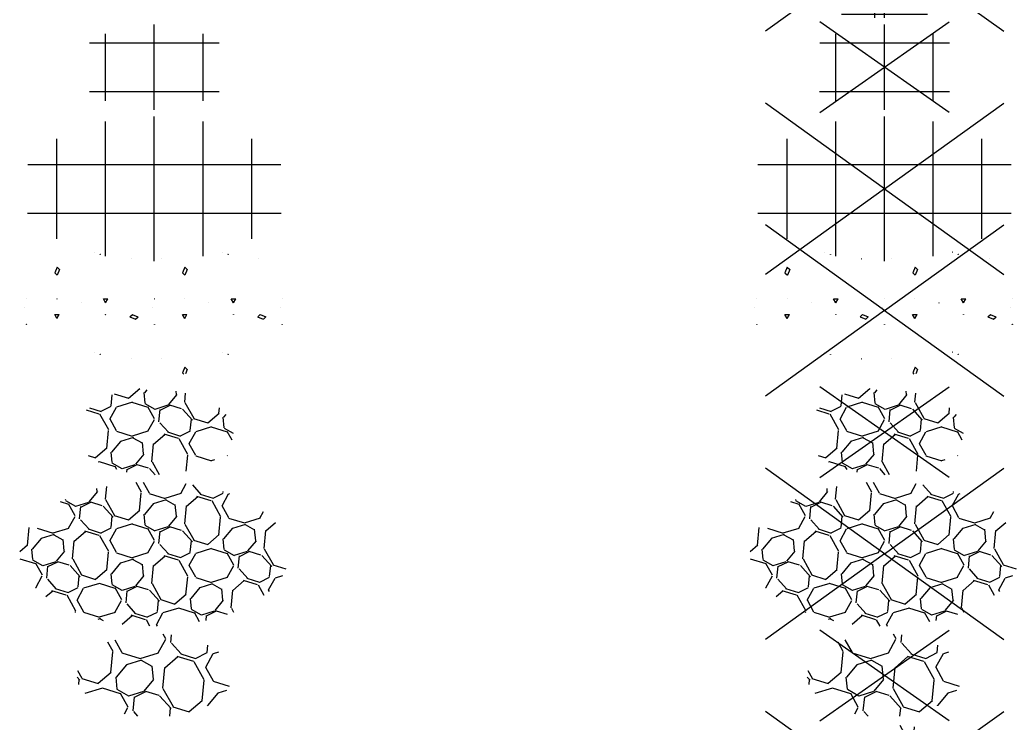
# Model space of a CAD drawing. Header units: metres. Extents: x 3187 to 3249, y 2220 to 2393.
# Drawn here: x 3187.5 to 3195.69, y 2230.87 to 2236.65 of the extents above; entities that cross this region are included whole.
import ezdxf
from ezdxf.enums import TextEntityAlignment as Align

# ---------------------------------------------------------------- set-up
doc = ezdxf.new("R2010")
doc.units = ezdxf.units.M
doc.layers.add('V-WE-VH-OPENVERHARDING_STRAATBAKSTEEN-S', color=90, linetype='Continuous', lineweight=25)
doc.styles.add('NLCS-ISO', font='NLCS-ISO.ttf')

# ---------------------------------------------------------------- blocks, each defined once
blk = doc.blocks.new('SVH-BESTORTING_01_KL-SO')
for p, q in [((0.473, 1.501), (0.367, 1.694)), ((0.681, 1.355), (0.71, 1.663)), ((-1.697, 0.984), (-1.909, 1.367)), ((-1.627, 1.469), (-1.334, 0.94)), ((0.16, 0.926), (0.47, 1.487)), ((1.107, 0.883), (0.705, 1.333)), ((2.165, 0.949), (2.192, 1.238)), ((-1.784, 0.122), (-1.704, 0.972)), ((-1.33, 0.927), (-0.581, 0.694)), ((-0.58, 0.7), (0.169, 0.932)), ((1.082, 0.889), (1.695, 0.699)), ((1.696, 0.701), (2.166, 0.937)), ((2.409, 0.885), (2.099, 0.324)), ((2.632, 0.958), (2.418, 0.892)), ((-1.555, -0.073), (-1.129, 0.439)), ((-0.527, 0.623), (-1.14, 0.433)), ((-0.087, 0.367), (-0.528, 0.612)), ((0.431, 0.316), (0.962, 0.775)), ((1.617, 0.569), (0.945, 0.778)), ((2.049, -0.18), (1.638, 0.564)), ((-3.154, 0.204), (-2.978, -0.116)), ((-2.312, -0.324), (-1.78, 0.136)), ((-0.039, -0.159), (-0.091, 0.386)), ((0.35, -0.525), (0.431, 0.323)), ((2.102, 0.337), (2.413, -0.224)), ((-3.06, -0.194), (-3.174, -0.066)), ((-3.102, -0.368), (-3.084, -0.173)), ((-2.98, -0.12), (-2.312, -0.328)), ((-1.523, -0.567), (-1.57, -0.07)), ((-0.423, -0.641), (-0.024, -0.162)), ((1.962, -1.042), (2.043, -0.192)), ((2.417, -0.237), (3.07, -0.44)), ((-2.132, -0.522), (-2.858, -0.747)), ((-1.384, -0.76), (-2.133, -0.528)), ((-1.05, -0.847), (-1.522, -0.585)), ((-1.079, -1.309), (-1.389, -0.747)), ((-1.046, -0.838), (-0.433, -0.647)), ((-0.816, -0.893), (-0.346, -0.657)), ((0.193, -0.828), (-0.347, -0.66)), ((0.355, -0.531), (0.769, -1.279)), ((2.192, -1.237), (2.618, -0.725)), ((2.96, -0.621), (2.607, -0.731)), ((-0.871, -1.455), (-0.816, -0.88)), ((0.687, -1.358), (0.218, -0.834)), ((1.434, -1.488), (1.966, -1.028)), ((-1.223, -1.579), (-1.082, -1.323)), ((-0.673, -1.672), (-0.847, -1.477)), ((0.631, -1.677), (0.663, -1.337)), ((0.766, -1.284), (1.435, -1.492)), ((2.178, -1.246), (2.176, -1.234))]:
    blk.add_line(p, q)
at = {"style": 'NLCS-ISO'}
blk.add_attdef('KLEUR', text='', height=1.8, dxfattribs=at).set_placement((4.25, 0), align=Align.MIDDLE_LEFT)
at = {"style": 'NLCS-ISO', "flags": 1}
blk.add_attdef('FUNCTIE', text='', height=1.8, dxfattribs=at).set_placement((0, -2.75), align=Align.TOP_CENTER)
blk = doc.blocks.new('SVH-BESTORTING_02-SO')
for p, q in [((-0.527, 2.535), (-0.746, 2.933)), ((-0.461, 2.95), (-0.215, 2.504)), ((1.082, 2.48), (1.306, 2.886)), ((-2.671, 2.139), (-2.324, 2.556)), ((-2.351, 2.56), (-2.362, 2.68)), ((-2.008, 2.241), (-1.958, 2.77)), ((-0.608, 1.773), (-0.538, 2.512)), ((-0.207, 2.481), (0.444, 2.279)), ((0.447, 2.289), (1.098, 2.491)), ((1.929, 2.439), (1.579, 2.83)), ((2.421, 2.289), (2.829, 2.494)), ((2.828, 2.516), (2.832, 2.555)), ((3.089, 2.467), (3.054, 2.456)), ((-3.512, 2.027), (-3.853, 2.132)), ((-3.641, 2.205), (-3.644, 2.236)), ((-3.229, 1.946), (-3.639, 2.175)), ((-3.25, 1.561), (-3.52, 2.049)), ((-3.222, 1.963), (-2.689, 2.128)), ((-3.022, 1.914), (-2.613, 2.12)), ((-2.145, 1.969), (-2.615, 2.116)), ((-2, 2.231), (-1.64, 1.58)), ((-0.397, 1.621), (-0.027, 2.066)), ((0.487, 2.221), (-0.045, 2.056)), ((0.869, 1.989), (0.485, 2.202)), ((1.321, 1.953), (1.782, 2.352)), ((2.336, 2.177), (1.752, 2.358)), ((1.886, 2.45), (2.418, 2.284)), ((2.731, 1.523), (2.374, 2.17)), ((3.037, 2.445), (2.768, 1.957)), ((-3.07, 1.437), (-3.022, 1.937)), ((-1.695, 1.502), (-2.102, 1.959)), ((-1.064, 1.398), (-0.601, 1.798)), ((0.907, 1.548), (0.862, 2.022)), ((1.25, 1.229), (1.319, 1.966)), ((2.774, 1.981), (3.043, 1.492)), ((4.34, 1.468), (4.487, 1.736)), ((-3.526, 1.049), (-3.256, 1.537)), ((-2.679, 1.008), (-3.029, 1.399)), ((-1.779, 1.084), (-1.736, 1.54)), ((-1.645, 1.572), (-1.064, 1.391)), ((-0.383, 1.193), (-0.424, 1.625)), ((0.587, 1.127), (0.935, 1.544)), ((2.649, 0.76), (2.72, 1.5)), ((3.051, 1.469), (3.702, 1.267)), ((3.705, 1.277), (4.356, 1.479)), ((4.578, 0.941), (4.98, 1.288)), ((-5.216, 0.341), (-5.146, 1.081)), ((-4.814, 1.05), (-4.163, 0.848)), ((-4.161, 0.858), (-3.51, 1.06)), ((-3.287, 0.522), (-2.825, 0.921)), ((-2.271, 0.745), (-2.856, 0.927)), ((-2.722, 1.019), (-2.189, 0.853)), ((-2.187, 0.857), (-1.778, 1.062)), ((-1.57, 1.014), (-1.84, 0.525)), ((-0.903, 1.227), (-1.554, 1.025)), ((-0.254, 1.014), (-0.905, 1.217)), ((0.029, 0.934), (-0.381, 1.162)), ((0.008, 0.549), (-0.262, 1.037)), ((0.036, 0.951), (0.569, 1.116)), ((0.188, 0.425), (0.236, 0.925)), ((0.236, 0.902), (0.645, 1.108)), ((1.113, 0.957), (0.643, 1.103)), ((1.563, 0.49), (1.156, 0.946)), ((1.258, 1.219), (1.618, 0.568)), ((2.861, 0.609), (3.231, 1.054)), ((3.745, 1.209), (3.213, 1.043)), ((4.127, 0.977), (3.743, 1.19)), ((4.165, 0.535), (4.12, 1.01)), ((4.507, 0.216), (4.577, 0.954)), ((-5.004, 0.19), (-4.634, 0.635)), ((-4.12, 0.79), (-4.653, 0.624)), ((-3.739, 0.557), (-4.122, 0.771)), ((-3.7, 0.116), (-3.745, 0.59)), ((-3.358, -0.203), (-3.288, 0.535)), ((-1.876, 0.092), (-2.234, 0.739)), ((-1.834, 0.549), (-1.564, 0.061)), ((-0.268, 0.037), (0.002, 0.525)), ((1.479, 0.072), (1.522, 0.528)), ((1.613, 0.56), (2.194, 0.379)), ((2.194, 0.386), (2.657, 0.786)), ((2.875, 0.181), (2.834, 0.613)), ((3.846, 0.115), (4.193, 0.532)), ((-5.522, 0.096), (-5.209, 0.367)), ((-4.991, -0.239), (-5.032, 0.193)), ((-4.02, -0.305), (-3.673, 0.113)), ((-1.958, -0.671), (-1.888, 0.069)), ((-1.556, 0.038), (-0.905, -0.164)), ((-0.903, -0.154), (-0.252, 0.048)), ((0.579, -0.004), (0.229, 0.387)), ((0.536, 0.007), (1.069, -0.159)), ((1.071, -0.155), (1.48, 0.05)), ((1.688, 0.001), (1.418, -0.487)), ((2.355, 0.215), (1.704, 0.012)), ((3.004, 0.002), (2.353, 0.205)), ((3.287, -0.078), (2.877, 0.15)), ((3.266, -0.463), (2.996, 0.025)), ((3.294, -0.061), (3.827, 0.104)), ((3.494, -0.11), (3.903, 0.096)), ((4.371, -0.055), (3.901, 0.091)), ((4.516, 0.207), (4.876, -0.445)), ((-4.862, -0.417), (-5.513, -0.215)), ((-5.51, -0.205), (-5.512, -0.205)), ((-4.578, -0.497), (-4.989, -0.269)), ((-4.6, -0.883), (-4.87, -0.394)), ((-4.571, -0.481), (-4.039, -0.315)), ((-4.371, -0.529), (-3.962, -0.324)), ((-3.495, -0.474), (-3.965, -0.328)), ((-3.349, -0.213), (-2.99, -0.864)), ((-1.746, -0.822), (-1.376, -0.378)), ((-0.862, -0.222), (-1.395, -0.388)), ((-0.481, -0.455), (-0.864, -0.242)), ((-0.029, -0.49), (0.433, -0.091)), ((0.987, -0.267), (0.402, -0.085)), ((1.382, -0.92), (1.024, -0.273)), ((3.446, -0.587), (3.493, -0.087)), ((4.821, -0.522), (4.414, -0.066)), ((-4.419, -1.007), (-4.372, -0.506)), ((-3.045, -0.941), (-3.452, -0.485)), ((-2.413, -1.046), (-1.951, -0.645)), ((-0.442, -0.896), (-0.487, -0.422)), ((-0.1, -1.215), (-0.03, -0.477)), ((1.424, -0.463), (1.694, -0.951)), ((2.99, -0.976), (3.26, -0.487)), ((3.837, -1.017), (3.487, -0.625)), ((4.737, -0.94), (4.78, -0.484)), ((4.871, -0.452), (5.405, -0.618)), ((-4.875, -1.395), (-4.606, -0.906)), ((-4.029, -1.436), (-4.378, -1.044)), ((-3.129, -1.359), (-3.086, -0.903)), ((-2.994, -0.871), (-2.413, -1.052)), ((-2.252, -1.217), (-2.904, -1.419)), ((-1.604, -1.429), (-2.255, -1.227)), ((-1.733, -1.251), (-1.774, -0.819)), ((-0.762, -1.317), (-0.415, -0.899)), ((-0.091, -1.225), (0.268, -1.876)), ((1.3, -1.683), (1.37, -0.944)), ((1.702, -0.974), (2.353, -1.177)), ((2.355, -1.166), (3.006, -0.964)), ((3.229, -1.503), (3.691, -1.103)), ((4.245, -1.279), (3.66, -1.097)), ((3.794, -1.006), (4.327, -1.171)), ((4.329, -1.167), (4.738, -0.962)), ((4.946, -1.011), (4.676, -1.499)), ((5.262, -0.906), (4.962, -1)), ((-4.884, -1.391), (-4.859, -1.383)), ((-4.452, -1.762), (-4.175, -1.523)), ((-3.621, -1.698), (-4.205, -1.517)), ((-4.071, -1.425), (-3.539, -1.59)), ((-3.536, -1.586), (-3.128, -1.381)), ((-2.919, -1.43), (-3.189, -1.918)), ((-1.32, -1.509), (-1.731, -1.281)), ((-1.342, -1.895), (-1.612, -1.406)), ((-1.313, -1.493), (-0.781, -1.327)), ((-1.161, -2.019), (-1.114, -1.518)), ((-1.113, -1.541), (-0.704, -1.336)), ((-0.237, -1.486), (-0.707, -1.34)), ((0.213, -1.953), (-0.194, -1.497)), ((1.512, -1.834), (1.882, -1.39)), ((2.396, -1.235), (1.863, -1.4)), ((2.777, -1.467), (2.394, -1.254)), ((2.816, -1.908), (2.771, -1.434)), ((3.158, -2.227), (3.228, -1.489)), ((4.518, -1.712), (4.282, -1.285)), ((4.682, -1.475), (4.721, -1.545)), ((-3.226, -2.352), (-3.583, -1.704)), ((-3.183, -1.894), (-2.914, -2.383)), ((-1.617, -2.407), (-1.348, -1.919)), ((0.129, -2.371), (0.172, -1.915)), ((0.264, -1.884), (0.845, -2.064)), ((0.845, -2.058), (1.307, -1.657)), ((1.525, -2.263), (1.484, -1.831)), ((2.496, -2.329), (2.843, -1.911)), ((-3.241, -2.409), (-3.237, -2.375)), ((-2.906, -2.406), (-2.255, -2.608)), ((-2.252, -2.598), (-1.601, -2.396)), ((-0.771, -2.448), (-1.12, -2.056)), ((-0.813, -2.437), (-0.281, -2.602)), ((-0.278, -2.598), (0.13, -2.393)), ((0.338, -2.442), (0.069, -2.93)), ((1.006, -2.229), (0.355, -2.431)), ((1.654, -2.441), (1.003, -2.239)), ((1.938, -2.521), (1.527, -2.293)), ((1.858, -2.802), (1.646, -2.418)), ((1.945, -2.505), (2.477, -2.339)), ((2.145, -2.553), (2.554, -2.348)), ((3.01, -2.495), (2.551, -2.352)), ((3.167, -2.237), (3.258, -2.403)), ((-2.212, -2.666), (-2.321, -2.7)), ((-2.089, -2.754), (-2.214, -2.685)), ((-1.325, -2.888), (-0.917, -2.535)), ((-0.363, -2.71), (-0.947, -2.529)), ((-0.183, -2.973), (-0.325, -2.717)), ((2.124, -2.746), (2.144, -2.53)), ((0.075, -2.907), (0.112, -2.974))]:
    blk.add_line(p, q)
blk = doc.blocks.new('SVH-BESTORTING_02_KL-SO')
for p, q in [((-1.064, 1.398), (-0.601, 1.798)), ((-0.608, 1.773), (-0.607, 1.794)), ((-0.397, 1.621), (-0.296, 1.742)), ((0.907, 1.548), (0.894, 1.682)), ((-1.779, 1.084), (-1.736, 1.54)), ((-1.645, 1.572), (-1.064, 1.391)), ((-0.383, 1.193), (-0.424, 1.625)), ((0.587, 1.127), (0.935, 1.544)), ((1.25, 1.229), (1.285, 1.607)), ((-2.271, 0.745), (-2.782, 0.904)), ((-2.665, 1.001), (-2.189, 0.853)), ((-2.187, 0.857), (-1.778, 1.062)), ((-1.57, 1.014), (-1.84, 0.525)), ((-0.903, 1.227), (-1.554, 1.025)), ((-0.254, 1.014), (-0.905, 1.217)), ((0.029, 0.934), (-0.381, 1.162)), ((0.008, 0.549), (-0.262, 1.037)), ((0.036, 0.951), (0.569, 1.116)), ((0.188, 0.425), (0.236, 0.925)), ((0.236, 0.902), (0.645, 1.108)), ((1.113, 0.957), (0.643, 1.103)), ((1.563, 0.49), (1.156, 0.946)), ((1.258, 1.219), (1.618, 0.568)), ((2.649, 0.76), (2.672, 0.996)), ((-1.876, 0.092), (-2.234, 0.739)), ((-1.834, 0.549), (-1.564, 0.061)), ((-0.268, 0.037), (0.002, 0.525)), ((1.479, 0.072), (1.522, 0.528)), ((1.613, 0.56), (2.194, 0.379)), ((2.194, 0.386), (2.657, 0.786)), ((2.875, 0.181), (2.834, 0.613)), ((2.861, 0.609), (2.957, 0.725)), ((-1.958, -0.671), (-1.888, 0.069)), ((-1.556, 0.038), (-0.905, -0.164)), ((-0.903, -0.154), (-0.252, 0.048)), ((0.579, -0.004), (0.229, 0.387)), ((0.536, 0.007), (1.069, -0.159)), ((1.071, -0.155), (1.48, 0.05)), ((1.688, 0.001), (1.418, -0.487)), ((2.355, 0.215), (1.704, 0.012)), ((3.004, 0.002), (2.353, 0.205)), ((3.247, -0.056), (2.877, 0.15)), ((3.192, -0.329), (2.996, 0.025)), ((-1.746, -0.822), (-1.376, -0.378)), ((-0.862, -0.222), (-1.395, -0.388)), ((-0.481, -0.455), (-0.864, -0.242)), ((-0.029, -0.49), (0.433, -0.091)), ((0.987, -0.267), (0.402, -0.085)), ((1.382, -0.92), (1.024, -0.273)), ((-2.413, -1.046), (-1.951, -0.645)), ((-0.442, -0.896), (-0.487, -0.422)), ((-0.1, -1.215), (-0.03, -0.477)), ((1.424, -0.463), (1.694, -0.951)), ((-2.721, -0.956), (-2.413, -1.052)), ((-2.252, -1.217), (-2.306, -1.233)), ((-1.604, -1.429), (-2.255, -1.227)), ((-1.733, -1.251), (-1.774, -0.819)), ((-0.762, -1.317), (-0.415, -0.899)), ((-0.091, -1.225), (0.197, -1.746)), ((1.308, -1.602), (1.37, -0.944)), ((1.702, -0.974), (2.353, -1.177)), ((2.355, -1.166), (2.489, -1.125)), ((2.994, -0.968), (3.006, -0.964)), ((-1.32, -1.509), (-1.731, -1.281)), ((-1.537, -1.542), (-1.612, -1.406)), ((-1.313, -1.493), (-0.781, -1.327)), ((-1.126, -1.641), (-1.114, -1.518)), ((-1.113, -1.541), (-0.704, -1.336)), ((-0.237, -1.486), (-0.707, -1.34)), ((0.032, -1.75), (-0.194, -1.497))]:
    blk.add_line(p, q)
at = {"style": 'NLCS-ISO'}
blk.add_attdef('KLEUR', text='', height=1.8, dxfattribs=at).set_placement((4.25, 0), align=Align.MIDDLE_LEFT)
at = {"style": 'NLCS-ISO', "flags": 1}
blk.add_attdef('FUNCTIE', text='', height=1.8, dxfattribs=at).set_placement((0, -2.75), align=Align.TOP_CENTER)
blk = doc.blocks.new('SVH-BETON-SO')
for p, q in [((-3.994, 1.785), (-4.09, 1.554)), ((-3.995, 1.783), (-3.895, 1.683)), ((-3.894, 1.685), (-3.99, 1.454)), ((1.254, 1.785), (1.158, 1.554)), ((1.253, 1.783), (1.353, 1.683)), ((1.354, 1.685), (1.258, 1.454)), ((-4.091, 1.552), (-3.991, 1.452)), ((1.157, 1.552), (1.257, 1.452)), ((-2.094, 0.477), (-1.906, 0.477)), ((-2, 0.315), (-2.094, 0.477)), ((-2, 0.315), (-1.906, 0.477)), ((3.155, 0.477), (3.342, 0.477)), ((3.249, 0.315), (3.155, 0.477)), ((3.249, 0.315), (3.342, 0.477)), ((-4.094, -0.17), (-3.906, -0.17)), ((-4, -0.333), (-4.094, -0.17)), ((-4, -0.333), (-3.906, -0.17)), ((-1.005, -0.259), (-0.774, -0.354)), ((-1, -0.261), (-0.9, -0.161)), ((-0.905, -0.159), (-0.674, -0.254)), ((-0.769, -0.356), (-0.669, -0.256)), ((1.155, -0.17), (1.342, -0.17)), ((1.249, -0.333), (1.155, -0.17)), ((1.249, -0.333), (1.342, -0.17)), ((4.244, -0.259), (4.475, -0.354)), ((4.249, -0.261), (4.349, -0.161)), ((4.344, -0.159), (4.575, -0.254)), ((4.48, -0.356), (4.58, -0.256)), ((1.254, -2.326), (1.158, -2.557)), ((1.253, -2.329), (1.353, -2.429)), ((1.354, -2.426), (1.281, -2.603)), ((1.157, -2.56), (1.21, -2.612))]:
    blk.add_line(p, q)
for centre, radius in [((-2.45, 2.401), 0.00119), ((-2.219, 2.305), 0.00491), ((-0.953, 2.128), 0.00119), ((0.295, 2.128), 0.00119), ((2.799, 2.401), 0.00119), ((3.03, 2.305), 0.00491), ((4.295, 2.128), 0.00119), ((-5.249, 0.477), 0.00119), ((-4, 0.477), 0.00119), ((0, 0.477), 0.00119), ((1.249, 0.477), 0.00119), ((5.249, 0.477), 0.00119), ((-5.323, 0.121), 0.00119), ((-3.011, 0.314), 0.00119), ((-0.074, 0.121), 0.00119), ((2.238, 0.314), 0.00119), ((5.174, 0.121), 0.00119), ((-2, -0.17), 0.00119), ((3.249, -0.17), 0.00119), ((-5.246, -0.569), 0.00119), ((0.002, -0.569), 0.00119), ((5.251, -0.569), 0.00119), ((-2.45, -1.711), 0.00119), ((-2.219, -1.806), 0.00491), ((-0.953, -1.983), 0.00119), ((0.295, -1.983), 0.00119), ((2.799, -1.711), 0.00119), ((3.03, -1.806), 0.00491)]:
    blk.add_circle(centre, radius)
at = {"style": 'NLCS-ISO', "flags": 1}
blk.add_attdef('FUNCTIE', text='', height=1.8, dxfattribs=at).set_placement((0, -3.5), align=Align.TOP_CENTER)
blk = doc.blocks.new('SVH-BETONPLAAT_BLOK-SO')
for p, q in [((0, 1.002), (0, 2.975)), ((-2, 1.002), (-2, 2.773)), ((2, 1.002), (2, 2.773)), ((-4, 1.002), (-4, 2.052)), ((4, 1.002), (4, 2.052)), ((-5.202, 1.002), (-4, 1.002)), ((-4, -0.998), (-4, 1.002)), ((-4, 1.002), (-2, 1.002)), ((-2, -0.998), (-2, 1.002)), ((-2, 1.002), (0, 1.002)), ((0, -0.998), (0, 1.002)), ((0, 1.002), (2, 1.002)), ((2, -0.998), (2, 1.002)), ((2, 1.002), (4, 1.002)), ((4, -0.998), (4, 1.002)), ((4, 1.002), (5.202, 1.002)), ((-5.205, -0.998), (-4, -0.998)), ((-4, -2.052), (-4, -0.998)), ((-4, -0.998), (-2, -0.998)), ((-2, -2.773), (-2, -0.998)), ((-2, -0.998), (0, -0.998)), ((0, -2.975), (0, -0.998)), ((0, -0.998), (2, -0.998)), ((2, -2.773), (2, -0.998)), ((2, -0.998), (4, -0.998)), ((4, -2.052), (4, -0.998)), ((4, -0.998), (5.205, -0.998))]:
    blk.add_line(p, q)
at = {"style": 'NLCS-ISO'}
blk.add_attdef('FORMAAT', text='', height=1.8, dxfattribs=at).set_placement((-6.25, 0), align=Align.MIDDLE_RIGHT)
blk.add_attdef('KLEUR', text='', height=1.8, dxfattribs=at).set_placement((6.25, 0), align=Align.MIDDLE_LEFT)
at = {"style": 'NLCS-ISO', "flags": 1}
blk.add_attdef('FUNCTIE', text='', height=1.8, dxfattribs=at).set_placement((0, -3.5), align=Align.TOP_CENTER)
blk = doc.blocks.new('SVH-BETONPLAAT_BLOK_KL-SO')
for p, q in [((0, 1.002), (0, 1.75)), ((-2, 1.002), (-2, 1.379)), ((2, 1.002), (2, 1.379)), ((-2.664, 1.002), (-2, 1.002)), ((-2, -0.998), (-2, 1.002)), ((-2, 1.002), (0, 1.002)), ((0, -0.998), (0, 1.002)), ((0, 1.002), (2, 1.002)), ((2, -0.998), (2, 1.002)), ((2, 1.002), (2.664, 1.002)), ((-2.668, -0.998), (-2, -0.998)), ((-2, -1.379), (-2, -0.998)), ((-2, -0.998), (0, -0.998)), ((0, -1.75), (0, -0.998)), ((0, -0.998), (2, -0.998)), ((2, -1.379), (2, -0.998)), ((2, -0.998), (2.668, -0.998))]:
    blk.add_line(p, q)
at = {"style": 'NLCS-ISO'}
blk.add_attdef('FORMAAT', text='', height=1.8, dxfattribs=at).set_placement((-4.25, 0), align=Align.MIDDLE_RIGHT)
blk.add_attdef('KLEUR', text='', height=1.8, dxfattribs=at).set_placement((4.25, 0), align=Align.MIDDLE_LEFT)
at = {"style": 'NLCS-ISO', "flags": 1}
blk.add_attdef('FUNCTIE', text='', height=1.8, dxfattribs=at).set_placement((0, -2.75), align=Align.TOP_CENTER)
blk = doc.blocks.new('V-SVH-BESTORTING_01-SO')
for p, q in [((0, 0), (-4.895, 3.524)), ((0, 0), (4.895, 3.524)), ((0.823, 2.611), (0.638, 2.946)), ((1.184, 2.356), (1.235, 2.892)), ((-2.829, 2.555), (-2.32, 1.634)), ((0.278, 1.61), (0.818, 2.587)), ((-2.952, 1.71), (-3.32, 2.378)), ((1.925, 1.535), (1.226, 2.318)), ((3.765, 1.65), (3.813, 2.153)), ((-3.103, 0.212), (-2.963, 1.691)), ((4.577, 1.666), (4.206, 1.55)), ((-2.313, 1.611), (-1.01, 1.207)), ((-1.008, 1.217), (0.294, 1.622)), ((0.75, 0.549), (1.673, 1.347)), ((2.812, 0.99), (1.643, 1.353)), ((1.882, 1.546), (2.947, 1.215)), ((2.95, 1.219), (3.766, 1.629)), ((4.19, 1.54), (3.651, 0.563)), ((-0.916, 1.084), (-1.982, 0.753)), ((-0.151, 0.638), (-0.919, 1.065)), ((3.564, -0.314), (2.849, 0.981)), ((-2.704, -0.126), (-1.964, 0.763)), ((-0.068, -0.277), (-0.158, 0.671)), ((0.609, -0.913), (0.749, 0.562)), ((3.656, 0.587), (4.196, -0.39)), ((-5.486, 0.354), (-5.179, -0.201)), ((-4.022, -0.563), (-3.096, 0.237)), ((-5.322, -0.338), (-5.521, -0.116)), ((-5.395, -0.641), (-5.363, -0.301)), ((-5.183, -0.209), (-4.021, -0.57)), ((0, 0), (-4.895, -3.524)), ((-2.649, -0.986), (-2.731, -0.123)), ((-0.736, -1.115), (-0.041, -0.281)), ((0, 0), (4.895, -3.524)), ((3.413, -1.813), (3.553, -0.334)), ((4.203, -0.413), (5.339, -0.766)), ((-3.707, -0.908), (-4.97, -1.3)), ((-2.407, -1.322), (-3.709, -0.918)), ((-1.826, -1.473), (-2.647, -1.017)), ((-1.819, -1.457), (-0.754, -1.126)), ((-1.419, -1.554), (-0.601, -1.143)), ((0.336, -1.439), (-0.604, -1.147)), ((0.618, -0.923), (1.337, -2.225)), ((5.148, -1.081), (4.534, -1.271)), ((-1.876, -2.276), (-2.415, -1.3)), ((-1.515, -2.531), (-1.42, -1.531)), ((1.194, -2.362), (0.379, -1.45)), ((3.812, -2.15), (4.552, -1.261)), ((2.494, -2.587), (3.42, -1.787)), ((-2.127, -2.746), (-1.881, -2.3)), ((1.097, -2.916), (1.153, -2.325)), ((1.333, -2.233), (2.495, -2.594)), ((3.787, -2.166), (3.785, -2.147)), ((-1.171, -2.907), (-1.473, -2.569))]:
    blk.add_line(p, q)
at = {"style": 'NLCS-ISO', "flags": 1}
blk.add_attdef('FUNCTIE', text='', height=1.8, dxfattribs=at).set_placement((0, -3.975), align=Align.TOP_CENTER)
blk = doc.blocks.new('V-SVH-BESTORTING_01_KL-SO')
for p, q in [((-2.662, -1.864), (2.662, 1.864)), ((2.662, -1.864), (-2.662, 1.864)), ((0.473, 1.501), (0.367, 1.694)), ((0.681, 1.355), (0.71, 1.663)), ((-1.697, 0.984), (-1.909, 1.367)), ((-1.627, 1.469), (-1.334, 0.94)), ((0.16, 0.926), (0.47, 1.487)), ((1.107, 0.883), (0.705, 1.333)), ((2.165, 0.949), (2.192, 1.238)), ((-1.784, 0.122), (-1.704, 0.972)), ((-1.33, 0.927), (-0.581, 0.694)), ((-0.58, 0.7), (0.169, 0.932)), ((1.082, 0.889), (1.695, 0.699)), ((1.696, 0.701), (2.166, 0.937)), ((2.409, 0.885), (2.099, 0.324)), ((2.632, 0.958), (2.418, 0.892)), ((-1.555, -0.073), (-1.129, 0.439)), ((-0.527, 0.623), (-1.14, 0.433)), ((-0.087, 0.367), (-0.528, 0.612)), ((0.431, 0.316), (0.962, 0.775)), ((1.617, 0.569), (0.945, 0.778)), ((2.049, -0.18), (1.638, 0.564)), ((-3.154, 0.204), (-2.978, -0.116)), ((-2.312, -0.324), (-1.78, 0.136)), ((-0.039, -0.159), (-0.091, 0.386)), ((0.35, -0.525), (0.431, 0.323)), ((2.102, 0.337), (2.413, -0.224)), ((-3.06, -0.194), (-3.174, -0.066)), ((-3.102, -0.368), (-3.084, -0.173)), ((-2.98, -0.12), (-2.312, -0.328)), ((-1.523, -0.567), (-1.57, -0.07)), ((-0.423, -0.641), (-0.024, -0.162)), ((1.962, -1.042), (2.043, -0.192)), ((2.417, -0.237), (3.07, -0.44)), ((-2.132, -0.522), (-2.858, -0.747)), ((-1.384, -0.76), (-2.133, -0.528)), ((-1.05, -0.847), (-1.522, -0.585)), ((-1.079, -1.309), (-1.389, -0.747)), ((-1.046, -0.838), (-0.433, -0.647)), ((-0.816, -0.893), (-0.346, -0.657)), ((0.193, -0.828), (-0.347, -0.66)), ((0.355, -0.531), (0.769, -1.279)), ((2.192, -1.237), (2.618, -0.725)), ((2.96, -0.621), (2.607, -0.731)), ((-0.871, -1.455), (-0.816, -0.88)), ((0.687, -1.358), (0.218, -0.834)), ((1.434, -1.488), (1.966, -1.028)), ((-1.223, -1.579), (-1.082, -1.323)), ((-0.673, -1.672), (-0.847, -1.477)), ((0.631, -1.677), (0.663, -1.337)), ((0.766, -1.284), (1.435, -1.492)), ((2.178, -1.246), (2.176, -1.234))]:
    blk.add_line(p, q)
at = {"style": 'NLCS-ISO'}
blk.add_attdef('KLEUR', text='', height=1.8, dxfattribs=at).set_placement((4.25, 0), align=Align.MIDDLE_LEFT)
at = {"style": 'NLCS-ISO', "flags": 1}
blk.add_attdef('FUNCTIE', text='', height=1.8, dxfattribs=at).set_placement((0, -2.75), align=Align.TOP_CENTER)
blk = doc.blocks.new('V-SVH-BESTORTING_02-SO')
for p, q in [((0, 0), (-4.895, 3.524)), ((0, 0), (4.895, 3.524)), ((-0.527, 2.535), (-0.746, 2.933)), ((-0.461, 2.95), (-0.215, 2.504)), ((1.082, 2.48), (1.306, 2.886)), ((-2.671, 2.139), (-2.324, 2.556)), ((-2.351, 2.56), (-2.362, 2.68)), ((-2.008, 2.241), (-1.958, 2.77)), ((-0.608, 1.773), (-0.538, 2.512)), ((-0.207, 2.481), (0.444, 2.279)), ((0.447, 2.289), (1.098, 2.491)), ((1.929, 2.439), (1.579, 2.83)), ((2.421, 2.289), (2.829, 2.494)), ((2.828, 2.516), (2.832, 2.555)), ((3.089, 2.467), (3.054, 2.456)), ((-3.512, 2.027), (-3.853, 2.132)), ((-3.641, 2.205), (-3.644, 2.236)), ((-3.229, 1.946), (-3.639, 2.175)), ((-3.25, 1.561), (-3.52, 2.049)), ((-3.222, 1.963), (-2.689, 2.128)), ((-3.022, 1.914), (-2.613, 2.12)), ((-2.145, 1.969), (-2.615, 2.116)), ((-2, 2.231), (-1.64, 1.58)), ((-0.397, 1.621), (-0.027, 2.066)), ((0.487, 2.221), (-0.045, 2.056)), ((0.869, 1.989), (0.485, 2.202)), ((1.321, 1.953), (1.782, 2.352)), ((2.336, 2.177), (1.752, 2.358)), ((1.886, 2.45), (2.418, 2.284)), ((2.731, 1.523), (2.374, 2.17)), ((3.037, 2.445), (2.768, 1.957)), ((-3.07, 1.437), (-3.022, 1.937)), ((-1.695, 1.502), (-2.102, 1.959)), ((-1.064, 1.398), (-0.601, 1.798)), ((0.907, 1.548), (0.862, 2.022)), ((1.25, 1.229), (1.319, 1.966)), ((2.774, 1.981), (3.043, 1.492)), ((4.34, 1.468), (4.487, 1.736)), ((-3.526, 1.049), (-3.256, 1.537)), ((-2.679, 1.008), (-3.029, 1.399)), ((-1.779, 1.084), (-1.736, 1.54)), ((-1.645, 1.572), (-1.064, 1.391)), ((-0.383, 1.193), (-0.424, 1.625)), ((0.587, 1.127), (0.935, 1.544)), ((2.649, 0.76), (2.72, 1.5)), ((3.051, 1.469), (3.702, 1.267)), ((3.705, 1.277), (4.356, 1.479)), ((4.578, 0.941), (4.98, 1.288)), ((-5.216, 0.341), (-5.146, 1.081)), ((-4.814, 1.05), (-4.163, 0.848)), ((-4.161, 0.858), (-3.51, 1.06)), ((-3.287, 0.522), (-2.825, 0.921)), ((-2.271, 0.745), (-2.856, 0.927)), ((-2.722, 1.019), (-2.189, 0.853)), ((-2.187, 0.857), (-1.778, 1.062)), ((-1.57, 1.014), (-1.84, 0.525)), ((-0.903, 1.227), (-1.554, 1.025)), ((-0.254, 1.014), (-0.905, 1.217)), ((0.029, 0.934), (-0.381, 1.162)), ((0.008, 0.549), (-0.262, 1.037)), ((0.036, 0.951), (0.569, 1.116)), ((0.188, 0.425), (0.236, 0.925)), ((0.236, 0.902), (0.645, 1.108)), ((1.113, 0.957), (0.643, 1.103)), ((1.563, 0.49), (1.156, 0.946)), ((1.258, 1.219), (1.618, 0.568)), ((2.861, 0.609), (3.231, 1.054)), ((3.745, 1.209), (3.213, 1.043)), ((4.127, 0.977), (3.743, 1.19)), ((4.165, 0.535), (4.12, 1.01)), ((4.507, 0.216), (4.577, 0.954)), ((-5.004, 0.19), (-4.634, 0.635)), ((-4.12, 0.79), (-4.653, 0.624)), ((-3.739, 0.557), (-4.122, 0.771)), ((-3.7, 0.116), (-3.745, 0.59)), ((-3.358, -0.203), (-3.288, 0.535)), ((-1.876, 0.092), (-2.234, 0.739)), ((-1.834, 0.549), (-1.564, 0.061)), ((-0.268, 0.037), (0.002, 0.525)), ((1.479, 0.072), (1.522, 0.528)), ((1.613, 0.56), (2.194, 0.379)), ((2.194, 0.386), (2.657, 0.786)), ((2.875, 0.181), (2.834, 0.613)), ((3.846, 0.115), (4.193, 0.532)), ((-5.522, 0.096), (-5.209, 0.367)), ((-4.991, -0.239), (-5.032, 0.193)), ((-4.02, -0.305), (-3.673, 0.113)), ((-1.958, -0.671), (-1.888, 0.069)), ((-1.556, 0.038), (-0.905, -0.164)), ((-0.903, -0.154), (-0.252, 0.048)), ((0.579, -0.004), (0.229, 0.387)), ((0.536, 0.007), (1.069, -0.159)), ((1.071, -0.155), (1.48, 0.05)), ((1.688, 0.001), (1.418, -0.487)), ((2.355, 0.215), (1.704, 0.012)), ((3.004, 0.002), (2.353, 0.205)), ((3.287, -0.078), (2.877, 0.15)), ((3.266, -0.463), (2.996, 0.025)), ((3.294, -0.061), (3.827, 0.104)), ((3.494, -0.11), (3.903, 0.096)), ((4.371, -0.055), (3.901, 0.091)), ((4.516, 0.207), (4.876, -0.445)), ((-4.862, -0.417), (-5.513, -0.215)), ((-5.51, -0.205), (-5.512, -0.205)), ((-4.578, -0.497), (-4.989, -0.269)), ((0, 0), (-4.895, -3.524)), ((-4.6, -0.883), (-4.87, -0.394)), ((-4.571, -0.481), (-4.039, -0.315)), ((-4.371, -0.529), (-3.962, -0.324)), ((-3.495, -0.474), (-3.965, -0.328)), ((-3.349, -0.213), (-2.99, -0.864)), ((-1.746, -0.822), (-1.376, -0.378)), ((-0.862, -0.222), (-1.395, -0.388)), ((-0.481, -0.455), (-0.864, -0.242)), ((-0.029, -0.49), (0.433, -0.091)), ((0, 0), (4.895, -3.524)), ((0.987, -0.267), (0.402, -0.085)), ((1.382, -0.92), (1.024, -0.273)), ((3.446, -0.587), (3.493, -0.087)), ((4.821, -0.522), (4.414, -0.066)), ((-4.419, -1.007), (-4.372, -0.506)), ((-3.045, -0.941), (-3.452, -0.485)), ((-2.413, -1.046), (-1.951, -0.645)), ((-0.442, -0.896), (-0.487, -0.422)), ((-0.1, -1.215), (-0.03, -0.477)), ((1.424, -0.463), (1.694, -0.951)), ((2.99, -0.976), (3.26, -0.487)), ((3.837, -1.017), (3.487, -0.625)), ((4.737, -0.94), (4.78, -0.484)), ((4.871, -0.452), (5.405, -0.618)), ((-4.875, -1.395), (-4.606, -0.906)), ((-4.029, -1.436), (-4.378, -1.044)), ((-3.129, -1.359), (-3.086, -0.903)), ((-2.994, -0.871), (-2.413, -1.052)), ((-2.252, -1.217), (-2.904, -1.419)), ((-1.604, -1.429), (-2.255, -1.227)), ((-1.733, -1.251), (-1.774, -0.819)), ((-0.762, -1.317), (-0.415, -0.899)), ((-0.091, -1.225), (0.268, -1.876)), ((1.3, -1.683), (1.37, -0.944)), ((1.702, -0.974), (2.353, -1.177)), ((2.355, -1.166), (3.006, -0.964)), ((3.229, -1.503), (3.691, -1.103)), ((4.245, -1.279), (3.66, -1.097)), ((3.794, -1.006), (4.327, -1.171)), ((4.329, -1.167), (4.738, -0.962)), ((4.946, -1.011), (4.676, -1.499)), ((5.262, -0.906), (4.962, -1)), ((-4.884, -1.391), (-4.859, -1.383)), ((-4.452, -1.762), (-4.175, -1.523)), ((-3.621, -1.698), (-4.205, -1.517)), ((-4.071, -1.425), (-3.539, -1.59)), ((-3.536, -1.586), (-3.128, -1.381)), ((-2.919, -1.43), (-3.189, -1.918)), ((-1.32, -1.509), (-1.731, -1.281)), ((-1.342, -1.895), (-1.612, -1.406)), ((-1.313, -1.493), (-0.781, -1.327)), ((-1.161, -2.019), (-1.114, -1.518)), ((-1.113, -1.541), (-0.704, -1.336)), ((-0.237, -1.486), (-0.707, -1.34)), ((0.213, -1.953), (-0.194, -1.497)), ((1.512, -1.834), (1.882, -1.39)), ((2.396, -1.235), (1.863, -1.4)), ((2.777, -1.467), (2.394, -1.254)), ((2.816, -1.908), (2.771, -1.434)), ((3.158, -2.227), (3.228, -1.489)), ((4.518, -1.712), (4.282, -1.285)), ((4.682, -1.475), (4.721, -1.545)), ((-3.226, -2.352), (-3.583, -1.704)), ((-3.183, -1.894), (-2.914, -2.383)), ((-1.617, -2.407), (-1.348, -1.919)), ((0.129, -2.371), (0.172, -1.915)), ((0.264, -1.884), (0.845, -2.064)), ((0.845, -2.058), (1.307, -1.657)), ((1.525, -2.263), (1.484, -1.831)), ((2.496, -2.329), (2.843, -1.911)), ((-3.241, -2.409), (-3.237, -2.375)), ((-2.906, -2.406), (-2.255, -2.608)), ((-2.252, -2.598), (-1.601, -2.396)), ((-0.771, -2.448), (-1.12, -2.056)), ((-0.813, -2.437), (-0.281, -2.602)), ((-0.278, -2.598), (0.13, -2.393)), ((0.338, -2.442), (0.069, -2.93)), ((1.006, -2.229), (0.355, -2.431)), ((1.654, -2.441), (1.003, -2.239)), ((1.938, -2.521), (1.527, -2.293)), ((1.858, -2.802), (1.646, -2.418)), ((1.945, -2.505), (2.477, -2.339)), ((2.145, -2.553), (2.554, -2.348)), ((3.01, -2.495), (2.551, -2.352)), ((3.167, -2.237), (3.258, -2.403)), ((-2.212, -2.666), (-2.321, -2.7)), ((-2.089, -2.754), (-2.214, -2.685)), ((-1.325, -2.888), (-0.917, -2.535)), ((-0.363, -2.71), (-0.947, -2.529)), ((-0.183, -2.973), (-0.325, -2.717)), ((2.124, -2.746), (2.144, -2.53)), ((0.075, -2.907), (0.112, -2.974))]:
    blk.add_line(p, q)
at = {"style": 'NLCS-ISO', "flags": 1}
blk.add_attdef('FUNCTIE', text='', height=1.8, dxfattribs=at).set_placement((0, -3.975), align=Align.TOP_CENTER)
blk = doc.blocks.new('V-SVH-BESTORTING_02_KL-SO')
for p, q in [((-2.662, -1.864), (2.662, 1.864)), ((2.662, -1.864), (-2.662, 1.864)), ((-1.064, 1.398), (-0.601, 1.798)), ((-0.608, 1.773), (-0.607, 1.794)), ((-0.397, 1.621), (-0.296, 1.742)), ((0.907, 1.548), (0.894, 1.682)), ((-1.779, 1.084), (-1.736, 1.54)), ((-1.645, 1.572), (-1.064, 1.391)), ((-0.383, 1.193), (-0.424, 1.625)), ((0.587, 1.127), (0.935, 1.544)), ((1.25, 1.229), (1.285, 1.607)), ((-2.271, 0.745), (-2.782, 0.904)), ((-2.665, 1.001), (-2.189, 0.853)), ((-2.187, 0.857), (-1.778, 1.062)), ((-1.57, 1.014), (-1.84, 0.525)), ((-0.903, 1.227), (-1.554, 1.025)), ((-0.254, 1.014), (-0.905, 1.217)), ((0.029, 0.934), (-0.381, 1.162)), ((0.008, 0.549), (-0.262, 1.037)), ((0.036, 0.951), (0.569, 1.116)), ((0.188, 0.425), (0.236, 0.925)), ((0.236, 0.902), (0.645, 1.108)), ((1.113, 0.957), (0.643, 1.103)), ((1.563, 0.49), (1.156, 0.946)), ((1.258, 1.219), (1.618, 0.568)), ((2.649, 0.76), (2.672, 0.996)), ((-1.876, 0.092), (-2.234, 0.739)), ((-1.834, 0.549), (-1.564, 0.061)), ((-0.268, 0.037), (0.002, 0.525)), ((1.479, 0.072), (1.522, 0.528)), ((1.613, 0.56), (2.194, 0.379)), ((2.194, 0.386), (2.657, 0.786)), ((2.875, 0.181), (2.834, 0.613)), ((2.861, 0.609), (2.957, 0.725)), ((-1.958, -0.671), (-1.888, 0.069)), ((-1.556, 0.038), (-0.905, -0.164)), ((-0.903, -0.154), (-0.252, 0.048)), ((0.579, -0.004), (0.229, 0.387)), ((0.536, 0.007), (1.069, -0.159)), ((1.071, -0.155), (1.48, 0.05)), ((1.688, 0.001), (1.418, -0.487)), ((2.355, 0.215), (1.704, 0.012)), ((3.004, 0.002), (2.353, 0.205)), ((3.247, -0.056), (2.877, 0.15)), ((3.192, -0.329), (2.996, 0.025)), ((-1.746, -0.822), (-1.376, -0.378)), ((-0.862, -0.222), (-1.395, -0.388)), ((-0.481, -0.455), (-0.864, -0.242)), ((-0.029, -0.49), (0.433, -0.091)), ((0.987, -0.267), (0.402, -0.085)), ((1.382, -0.92), (1.024, -0.273)), ((-2.413, -1.046), (-1.951, -0.645)), ((-0.442, -0.896), (-0.487, -0.422)), ((-0.1, -1.215), (-0.03, -0.477)), ((1.424, -0.463), (1.694, -0.951)), ((-2.721, -0.956), (-2.413, -1.052)), ((-2.252, -1.217), (-2.306, -1.233)), ((-1.604, -1.429), (-2.255, -1.227)), ((-1.733, -1.251), (-1.774, -0.819)), ((-0.762, -1.317), (-0.415, -0.899)), ((-0.091, -1.225), (0.197, -1.746)), ((1.308, -1.602), (1.37, -0.944)), ((1.702, -0.974), (2.353, -1.177)), ((2.355, -1.166), (2.489, -1.125)), ((2.994, -0.968), (3.006, -0.964)), ((-1.32, -1.509), (-1.731, -1.281)), ((-1.537, -1.542), (-1.612, -1.406)), ((-1.313, -1.493), (-0.781, -1.327)), ((-1.126, -1.641), (-1.114, -1.518)), ((-1.113, -1.541), (-0.704, -1.336)), ((-0.237, -1.486), (-0.707, -1.34)), ((0.032, -1.75), (-0.194, -1.497))]:
    blk.add_line(p, q)
at = {"style": 'NLCS-ISO'}
blk.add_attdef('KLEUR', text='', height=1.8, dxfattribs=at).set_placement((4.25, 0), align=Align.MIDDLE_LEFT)
at = {"style": 'NLCS-ISO', "flags": 1}
blk.add_attdef('FUNCTIE', text='', height=1.8, dxfattribs=at).set_placement((0, -2.75), align=Align.TOP_CENTER)
blk = doc.blocks.new('V-SVH-BETON-SO')
for p, q in [((0, 0), (-4.895, 3.524)), ((0, 0), (4.895, 3.524)), ((-3.994, 1.785), (-4.09, 1.554)), ((-3.995, 1.783), (-3.895, 1.683)), ((-3.894, 1.685), (-3.99, 1.454)), ((1.254, 1.785), (1.158, 1.554)), ((1.253, 1.783), (1.353, 1.683)), ((1.354, 1.685), (1.258, 1.454)), ((-4.091, 1.552), (-3.991, 1.452)), ((1.157, 1.552), (1.257, 1.452)), ((-2.094, 0.477), (-1.906, 0.477)), ((-2, 0.315), (-2.094, 0.477)), ((-2, 0.315), (-1.906, 0.477)), ((3.155, 0.477), (3.342, 0.477)), ((3.249, 0.315), (3.155, 0.477)), ((3.249, 0.315), (3.342, 0.477)), ((0, 0), (-4.895, -3.524)), ((-4.094, -0.17), (-3.906, -0.17)), ((-4, -0.333), (-4.094, -0.17)), ((-4, -0.333), (-3.906, -0.17)), ((-1.005, -0.259), (-0.774, -0.354)), ((-1, -0.261), (-0.9, -0.161)), ((-0.905, -0.159), (-0.674, -0.254)), ((-0.769, -0.356), (-0.669, -0.256)), ((0, 0), (4.895, -3.524)), ((1.155, -0.17), (1.342, -0.17)), ((1.249, -0.333), (1.155, -0.17)), ((1.249, -0.333), (1.342, -0.17)), ((4.244, -0.259), (4.475, -0.354)), ((4.249, -0.261), (4.349, -0.161)), ((4.344, -0.159), (4.575, -0.254)), ((4.48, -0.356), (4.58, -0.256)), ((1.254, -2.326), (1.158, -2.557)), ((1.253, -2.329), (1.353, -2.429)), ((1.354, -2.426), (1.281, -2.603)), ((1.157, -2.56), (1.21, -2.612))]:
    blk.add_line(p, q)
for centre, radius in [((-2.45, 2.401), 0.00119), ((-2.219, 2.305), 0.00491), ((-0.953, 2.128), 0.00119), ((0.295, 2.128), 0.00119), ((2.799, 2.401), 0.00119), ((3.03, 2.305), 0.00491), ((4.295, 2.128), 0.00119), ((-5.249, 0.477), 0.00119), ((-4, 0.477), 0.00119), ((0, 0.477), 0.00119), ((1.249, 0.477), 0.00119), ((5.249, 0.477), 0.00119), ((-5.323, 0.121), 0.00119), ((-3.011, 0.314), 0.00119), ((-0.074, 0.121), 0.00119), ((2.238, 0.314), 0.00119), ((5.174, 0.121), 0.00119), ((-2, -0.17), 0.00119), ((3.249, -0.17), 0.00119), ((-5.246, -0.569), 0.00119), ((0.002, -0.569), 0.00119), ((5.251, -0.569), 0.00119), ((-2.45, -1.711), 0.00119), ((-2.219, -1.806), 0.00491), ((-0.953, -1.983), 0.00119), ((0.295, -1.983), 0.00119), ((2.799, -1.711), 0.00119), ((3.03, -1.806), 0.00491)]:
    blk.add_circle(centre, radius)
at = {"style": 'NLCS-ISO', "flags": 1}
blk.add_attdef('FUNCTIE', text='', height=1.8, dxfattribs=at).set_placement((0, -3.975), align=Align.TOP_CENTER)
blk = doc.blocks.new('V-SVH-BETONPLAAT_BLOK-SO')
for p, q in [((0, 0), (-4.895, 3.524)), ((0, 0), (4.895, 3.524)), ((0, 1.002), (0, 2.975)), ((-2, 1.002), (-2, 2.773)), ((2, 1.002), (2, 2.773)), ((-4, 1.002), (-4, 2.052)), ((4, 1.002), (4, 2.052)), ((-5.202, 1.002), (-4, 1.002)), ((-4, -0.998), (-4, 1.002)), ((-4, 1.002), (-2, 1.002)), ((-2, -0.998), (-2, 1.002)), ((-2, 1.002), (0, 1.002)), ((0, -0.998), (0, 1.002)), ((0, 1.002), (2, 1.002)), ((2, -0.998), (2, 1.002)), ((2, 1.002), (4, 1.002)), ((4, -0.998), (4, 1.002)), ((4, 1.002), (5.202, 1.002)), ((0, 0), (-4.895, -3.524)), ((0, 0), (4.895, -3.524)), ((-5.205, -0.998), (-4, -0.998)), ((-4, -2.052), (-4, -0.998)), ((-4, -0.998), (-2, -0.998)), ((-2, -2.773), (-2, -0.998)), ((-2, -0.998), (0, -0.998)), ((0, -2.975), (0, -0.998)), ((0, -0.998), (2, -0.998)), ((2, -2.773), (2, -0.998)), ((2, -0.998), (4, -0.998)), ((4, -2.052), (4, -0.998)), ((4, -0.998), (5.205, -0.998))]:
    blk.add_line(p, q)
at = {"style": 'NLCS-ISO'}
blk.add_attdef('FORMAAT', text='', height=1.8, dxfattribs=at).set_placement((-6.525, 0), align=Align.MIDDLE_RIGHT)
blk.add_attdef('KLEUR', text='', height=1.8, dxfattribs=at).set_placement((6.525, 0), align=Align.MIDDLE_LEFT)
at = {"style": 'NLCS-ISO', "flags": 1}
blk.add_attdef('FUNCTIE', text='', height=1.8, dxfattribs=at).set_placement((0, -3.975), align=Align.TOP_CENTER)
blk = doc.blocks.new('V-SVH-BETONPLAAT_BLOK_KL-SO')
for p, q in [((-2.662, -1.864), (2.662, 1.864)), ((2.662, -1.864), (-2.662, 1.864)), ((0, 1.002), (0, 1.75)), ((-2, 1.002), (-2, 1.379)), ((2, 1.002), (2, 1.379)), ((-2.664, 1.002), (-2, 1.002)), ((-2, -0.998), (-2, 1.002)), ((-2, 1.002), (0, 1.002)), ((0, -0.998), (0, 1.002)), ((0, 1.002), (2, 1.002)), ((2, -0.998), (2, 1.002)), ((2, 1.002), (2.664, 1.002)), ((-2.668, -0.998), (-2, -0.998)), ((-2, -1.379), (-2, -0.998)), ((-2, -0.998), (0, -0.998)), ((0, -1.75), (0, -0.998)), ((0, -0.998), (2, -0.998)), ((2, -1.379), (2, -0.998)), ((2, -0.998), (2.668, -0.998))]:
    blk.add_line(p, q)
at = {"style": 'NLCS-ISO'}
blk.add_attdef('FORMAAT', text='', height=1.8, dxfattribs=at).set_placement((-4.25, 0), align=Align.MIDDLE_RIGHT)
blk.add_attdef('KLEUR', text='', height=1.8, dxfattribs=at).set_placement((4.25, 0), align=Align.MIDDLE_LEFT)
at = {"style": 'NLCS-ISO', "flags": 1}
blk.add_attdef('FUNCTIE', text='', height=1.8, dxfattribs=at).set_placement((0, -2.75), align=Align.TOP_CENTER)
blk = doc.blocks.new('V-SVH-BETONPLAAT_BLOK_RAND-SO')
for p, q in [((0, 0), (-4.895, 3.524)), ((0, 0), (4.895, 3.524)), ((-0.4, 1.981), (-0.4, 2.978)), ((0, 1.981), (0, 2.975)), ((-3.758, 2.181), (-0.2, 2.181)), ((-0.2, 2.181), (3.758, 2.181)), ((-4.426, 1.781), (-0.2, 1.781)), ((-0.4, -2.967), (-0.4, 1.981)), ((-0.2, 1.781), (4.426, 1.781)), ((0, -2.975), (0, 1.981)), ((4.6, -1.648), (4.6, 1.648)), ((-5, -1.266), (-5, 1.266)), ((5, -1.266), (5, 1.266)), ((-5.4, -0.629), (-5.4, 0.629)), ((0, 0), (-4.895, -3.524)), ((0, 0), (4.895, -3.524)), ((-1.765, -2.819), (-0.2, -2.819)), ((-0.2, -2.819), (1.765, -2.819))]:
    blk.add_line(p, q)
at = {"style": 'NLCS-ISO', "flags": 1}
blk.add_attdef('FUNCTIE', text='', height=1.8, dxfattribs=at).set_placement((0, -3.975), align=Align.TOP_CENTER)

msp = doc.modelspace()

# ---------------------------------------------------------------- block references
at = {"layer": 'V-WE-VH-OPENVERHARDING_STRAATBAKSTEEN-S', "xscale": 0.2, "yscale": 0.2, "zscale": 0.2}
for name, p in [('V-SVH-BETONPLAAT_BLOK_RAND-SO', (3194.6077, 2237.2596)), ('SVH-BETONPLAAT_BLOK_KL-SO', (3188.6077, 2236.2596)), ('V-SVH-BETONPLAAT_BLOK_KL-SO', (3194.6077, 2236.2596)), ('V-SVH-BETONPLAAT_BLOK-SO', (3194.6077, 2235.2596)), ('SVH-BETONPLAAT_BLOK-SO', (3188.6077, 2235.2596)), ('V-SVH-BETON-SO', (3194.6077, 2234.2596)), ('SVH-BETON-SO', (3188.6077, 2234.2596)), ('SVH-BESTORTING_02_KL-SO', (3188.6077, 2233.2596)), ('V-SVH-BESTORTING_02_KL-SO', (3194.6077, 2233.2596)), ('V-SVH-BESTORTING_02-SO', (3194.6077, 2232.2596)), ('SVH-BESTORTING_02-SO', (3188.6077, 2232.2596)), ('SVH-BESTORTING_01_KL-SO', (3188.6077, 2231.2596)), ('V-SVH-BESTORTING_01_KL-SO', (3194.6077, 2231.2596)), ('V-SVH-BESTORTING_01-SO', (3194.6077, 2230.2596))]:
    msp.add_blockref(name, p, dxfattribs=at)

doc.saveas('drawing.dxf')
